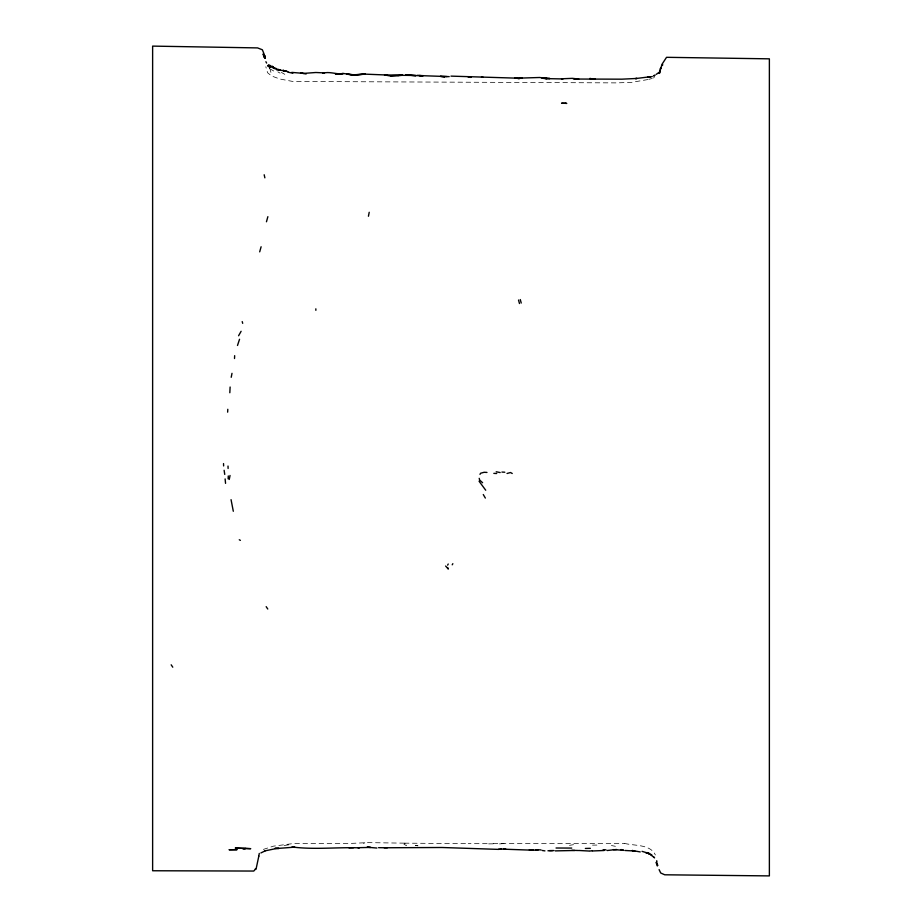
<?xml version="1.0" encoding="UTF-8"?>
<svg xmlns="http://www.w3.org/2000/svg" width="922" height="922" viewBox="0 0 922 922"><rect width="100%" height="100%" fill="white"/><g stroke="black" fill="none" stroke-linecap="round" stroke-linejoin="round"><path stroke-width="0.69" stroke-dasharray="4.61 3.46" d="M270.93 72.365L269.478 67.11M269.443 68.574L270.031 67.433M405.104 843.411L403.951 844.229L406.325 845.578L406.083 843.411L404.401 843.157L368.166 842.627L347.214 843.572L293.611 843.515L273.454 846.154L263.358 849.404M653.433 77.99L654.309 77.425M363.556 843.423L364.801 842.8M284.126 845.509L290.326 844.61M499.493 843.918L504.011 843.538M652.223 78.451L648.961 79.292M647.959 79.534L631.662 82.346L616.783 82.888L292.712 81.447L279.792 78.992L271.656 76.019L267.576 72.734L265.824 66.741M569.496 845.324L573.542 844.679M404.401 843.157L467.869 843.665M493.189 843.607C536.823 843.665 580.653 843.319 624.263 843.342M592.512 845.128L596.914 845.071M487.15 843.665L468.249 843.665M624.401 843.353C634.301 846.016 650.39 843.999 655.358 854.959M611.413 845.532L615.389 846.315M281.394 72.412L284.794 74.336M277.845 71.858L280.069 73.126M270.849 69.369L273.73 71.006M493.258 843.826A112.438 24.214 0 0 1 487.162 843.884M416.663 845.555L415.28 845.382L417.989 845.808L416.663 845.555"/><path stroke-width="1.38" d="M659.092 869.619L660.717 872.996L664.739 874.794L769.374 875.9L769.374 58.835L666.537 57.314L661.973 64.344L659.76 71.939M227.642 412.157L227.792 409.299M229.82 392.749L230.12 387.021M228.137 478.829L228.287 475.959M234.511 358.52L234.661 355.662M259.278 853.415L258.805 856.192M231.215 377.305L231.998 373.329M229.244 479.463L230.039 475.475M368.431 216.255L369.215 212.279M270.031 67.433L270.342 66.13L267.806 66.165L268.44 65.047L271.783 66.949M266.458 221.776L267.876 216.67M259.693 251.856L261.11 246.762M237.496 345.473L239.547 339.261M660.475 69.023L660.532 68.205M660.29 69.288L660.164 71.225M258.805 856.204L256.212 868.374L253.769 871.048L152.626 870.76L152.626 46.112L257.572 47.909L262.355 49.776L263.992 53.799M266.608 63.065L265.905 61.705M272.071 66.43L273.385 67.859L272.071 66.43L268.97 66.822L268.175 65.508L269.812 65.22L270.63 66.292M273.212 67.018L272.9 67.583L272.163 66.28M238.579 335.758L241.115 331.298M659.829 72.331L658.573 72.746M479.982 474.357L480.616 473.24L484.119 472.283L486.977 472.433M447.608 565.128L448.242 564.022M452.218 564.806L452.852 563.688M654.205 76.157L655 75.131L653.479 75.754M660.383 68.47L661.086 68.274M269.478 67.11L270.342 66.13M661.766 65.704L662.814 64.828M260.88 852.954L265.063 850.914M656.222 74.359L659.991 71.755M507.031 473.493L510.534 472.525L512.24 473.505M650.459 76.987L652.269 76.538M303.88 73.38L315.831 72.504L324.463 72.896L322.746 73.322C329.546 71.052 336.369 74.751 343.238 73.599L338.443 74.244L342.88 73.403L352.861 74.843L365.054 74.14L387.309 75.039M616.541 849.485L607.102 850.522M498.71 849.15L501.142 848.724M264.994 850.868L276.3 848.54L294.798 847.145L291.836 847.157L294.66 847.376L293.323 847.134C315.186 849.738 337.291 847.122 359.315 847.837L357.909 847.698L370.586 847.41L367.048 847.203L376.891 848.044M650.079 76.768L635.442 78.601L637.021 78.439L621.843 79.177L574.717 79.038M338.443 74.244L340.08 73.979L335.47 74.302L337.452 74.267M561.486 78.796L572.343 78.347L578.762 79.038M287.987 72.17L292.839 73.207M589.907 851.029L592.097 850.787M449.21 76.63L419.464 75.592L423.198 75.673C412.295 75.535 401.623 74.97 390.709 75.731M592.408 850.971L604.164 850.499M547.945 850.787L552.439 850.66M348.989 847.837L353.46 847.733M585.366 848.447L590.357 848.332M556.047 848.01L571.732 848.079M624.828 850.476L634.843 851.029L632.192 850.499L640.237 851.928M387.378 847.767L378.585 847.675M549.535 850.58L553.961 850.568M384.197 847.767L442.111 847.502L498.733 849.393M613.418 849.623L623.468 850.28L620.921 849.554L623.387 850.43M529.286 849.865L537.929 850.234M440.543 76.307L447.147 76.572M563.008 78.946L545.455 78.601L549.938 78.508L541.571 77.655L544.095 78.531L547 78.485L539.681 77.494L517.657 78.186L450.973 76.123M481.445 77.022L482.909 77.045M571.801 850.326L578.636 850.522M555.263 850.891L574.671 850.476M589.1 851.041L579.085 850.487M535.67 849.715L541.064 849.911M471.396 77.183L468.157 77.045L470.9 77.402M417.447 75.408L420.328 75.546M500.231 849.058L533.504 850.222M501.937 472.076L504.807 472.225M493.823 473.366L496.693 473.516M603.149 849.692L606.008 849.842M573.334 78.877L577.61 79.131M503.47 848.643L505.682 848.908M303.926 73.403L291.744 72.389M306.139 73.979L300.537 72.953L302.139 73.23M542.205 850.476L544.937 850.891M440.462 76.445L444.531 77.079M496.209 471.776L500.185 472.56M287.929 71.686L283.089 70.418L286.938 71.432M646.99 853.011L649.595 853.622L642.035 851.352M283.089 70.418L285.659 71.086L276.243 69.484L280.369 70.014L277.845 69.265M645.7 852.677L649.157 853.703L647.129 852.539M650.644 854.383L651.819 854.901L648.224 853.449M276.669 68.724L273.073 67.271L273.385 67.859M274.041 68.228L275.125 68.85M239.271 539.739L240.388 540.373M255.29 868.962L255.878 869.296M650.494 854.636L654.574 857.84L653.64 856.895M482.609 482.725L479.682 480.085L479.198 478.334M262.793 54.214L265.236 57.694L263.727 55.159L264.626 56.173M479.048 481.203L485.721 490.227M445.614 566.027L448.323 569.058L447.7 567.56M263.727 55.159L265.236 57.694M266.17 606.653L267.772 609.027M171.169 664.808L172.771 667.194M483.278 494.538L485.352 498.064M264.084 54.525L264.775 55.919M656.971 861.459L656.718 860.71M656.199 862.773L657.317 866M520.273 299.558L521.23 303.05M518.521 300.042L519.478 303.534M242.209 321.594L242.693 323.345M231.053 499.655L233.312 511.272M264.188 174.754L264.856 177.842M224.127 470.289L224.738 474.415M225.118 478.944L225.556 483.358M264.706 57.026L264.556 55.47L264.591 57.613M659.553 72.642L659.599 73.426M223.527 463.57L223.631 465.944M228.011 466.048L228.103 468.48M315.843 308.835L315.854 310.322M398.131 75.662L390.536 76.042L384.52 74.924L402.81 75.212L398.131 75.662M522.255 77.909L518.936 78.554L514.845 77.944L518.936 78.554L522.255 77.909M365.054 74.14L354.325 74.855L346.58 74.025L352.653 75.212L365.054 74.14M245.39 848.401L235.237 848.09L250.738 848.678L245.39 848.401M415.845 75.627L405.887 74.982L415.845 75.627M650.367 76.929L648.097 77.114L650.367 76.929M236.908 849.669L229.255 849.75L236.908 849.669M245.252 848.655L242.959 848.678L245.252 848.655M278.847 848.413L274.929 848.355L278.882 848.436M565.359 103.299L561.544 103.195L566.776 103.391L565.359 103.299M592.523 78.843L589.769 78.508L595.278 79.2L592.535 78.843M265.063 57.994L264.13 57.037L265.063 57.994M657.674 865.366L656.418 862.243L657.674 865.366"/></g></svg>
